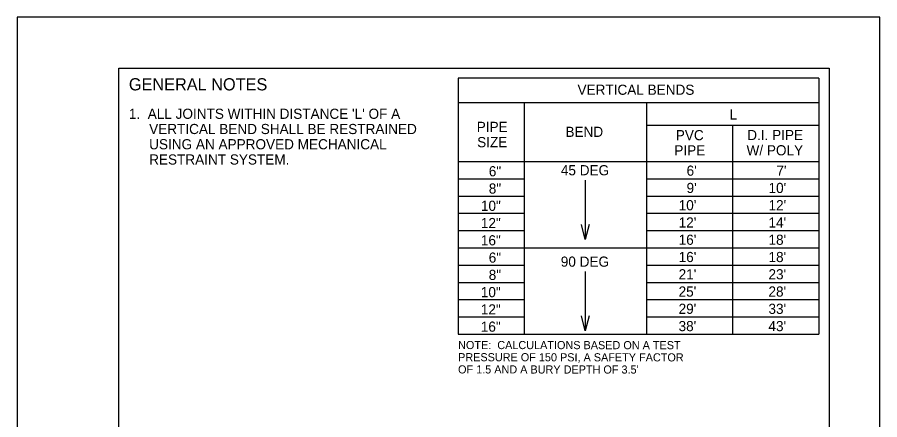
# Model space of a CAD drawing. Extents: x 2082649.1 to 2082657.6, y 13331283.2 to 13331294.2.
# Drawn here: x 2082649.1 to 2082657.6, y 13331290.23 to 13331294.19 of the extents above; entities that cross this region are included whole.
import ezdxf

# ---------------------------------------------------------------- set-up
doc = ezdxf.new("R2010")
doc.units = 0
for name, color, linetype in [('Detail Label', 7, 'Continuous'), ('Non-Print', 7, 'Continuous'), ('Sheet Title Block', 7, 'Continuous')]:
    doc.layers.add(name, color=color, linetype=linetype)

msp = doc.modelspace()

# ---------------------------------------------------------------- linework, layer by layer
at = {"layer": 'Detail Label'}
for p, q in [((2082653.449, 13331293.5911), (2082653.449, 13331291.0711)), ((2082657.0046, 13331293.5911), (2082653.449, 13331293.5911)), ((2082657.0046, 13331293.5911), (2082657.0046, 13331291.0711)), ((2082653.449, 13331293.3511), (2082657.0046, 13331293.3511)), ((2082654.099, 13331293.3511), (2082654.099, 13331291.0711)), ((2082655.3046, 13331293.3511), (2082655.3046, 13331291.0711)), ((2082657.0046, 13331293.1247), (2082655.3046, 13331293.1247)), ((2082656.1546, 13331293.1247), (2082656.1546, 13331291.0711)), ((2082653.449, 13331292.7711), (2082657.0046, 13331292.7711)), ((2082653.449, 13331292.6011), (2082654.099, 13331292.6011)), ((2082654.7018, 13331292.5882), (2082654.7018, 13331292.0023)), ((2082655.3046, 13331292.6011), (2082657.0046, 13331292.6011)), ((2082653.449, 13331292.4311), (2082654.099, 13331292.4311)), ((2082655.3046, 13331292.4311), (2082657.0046, 13331292.4311)), ((2082653.449, 13331292.2611), (2082654.099, 13331292.2611)), ((2082655.3046, 13331292.2611), (2082657.0046, 13331292.2611)), ((2082653.449, 13331292.0911), (2082654.099, 13331292.0911)), ((2082655.3046, 13331292.0911), (2082657.0046, 13331292.0911)), ((2082653.449, 13331291.9211), (2082654.099, 13331291.9211)), ((2082653.449, 13331291.9211), (2082657.0046, 13331291.9211)), ((2082655.3046, 13331291.9211), (2082657.0046, 13331291.9211)), ((2082653.449, 13331291.7511), (2082654.099, 13331291.7511)), ((2082655.3046, 13331291.7511), (2082657.0046, 13331291.7511)), ((2082654.7018, 13331291.6891), (2082654.7018, 13331291.1032)), ((2082653.449, 13331291.5811), (2082654.099, 13331291.5811)), ((2082655.3046, 13331291.5811), (2082657.0046, 13331291.5811)), ((2082653.449, 13331291.4111), (2082654.099, 13331291.4111)), ((2082655.3046, 13331291.4111), (2082657.0046, 13331291.4111)), ((2082653.449, 13331291.2411), (2082654.099, 13331291.2411)), ((2082655.3046, 13331291.2411), (2082657.0046, 13331291.2411)), ((2082653.449, 13331291.0711), (2082657.0046, 13331291.0711))]:
    msp.add_line(p, q, dxfattribs=at)
for points in [[(2082654.7393, 13331292.1523), (2082654.7018, 13331292.0023), (2082654.6643, 13331292.1523)], [(2082654.7393, 13331291.2532), (2082654.7018, 13331291.1032), (2082654.6643, 13331291.2532)]]:
    msp.add_lwpolyline(points, dxfattribs=at)
at = {"layer": 'Non-Print'}
msp.add_lwpolyline([(2082649.1046, 13331283.1911), (2082657.6046, 13331283.1911), (2082657.6046, 13331294.1911), (2082649.1046, 13331294.1911)], close=True, dxfattribs=at)
at = {"layer": 'Sheet Title Block'}
msp.add_lwpolyline([(2082650.1046, 13331293.6911), (2082657.1046, 13331293.6911), (2082657.1046, 13331285.1911), (2082650.1046, 13331285.1911)], close=True, dxfattribs=at)

# ---------------------------------------------------------------- texts
at = {"layer": 'Detail Label'}
for s, height, rotation, p in [('GENERAL NOTES', 0.12, 0, (2082650.2046, 13331293.4711)), ("1.  ALL JOINTS WITHIN DISTANCE 'L' OF A ", 0.1, 0, (2082650.2046, 13331293.1911)), ('VERTICAL BEND SHALL BE RESTRAINED ', 0.1, 0, (2082650.4046, 13331293.0411)), ('USING AN APPROVED MECHANICAL ', 0.1, 0, (2082650.4046, 13331292.8911)), ('RESTRAINT SYSTEM.', 0.1, 0, (2082650.4046, 13331292.7411)), ('45 DEG', 0.1, 359.95611, (2082654.4619, 13331292.6355)), ("6'", 0.1, 359.95611, (2082655.7008, 13331292.6309)), ("7'", 0.1, 359.95611, (2082656.5864, 13331292.6309)), ('6"', 0.1, 359.95611, (2082653.7518, 13331292.6252)), ("9'", 0.1, 359.95611, (2082655.7007, 13331292.4609)), ("10'", 0.1, 359.95611, (2082656.5086, 13331292.4609)), ('8"', 0.1, 359.95611, (2082653.7517, 13331292.4552)), ("10'", 0.1, 359.95611, (2082655.6229, 13331292.2909)), ("12'", 0.1, 359.95611, (2082656.5085, 13331292.2909)), ('10"', 0.1, 359.95611, (2082653.6739, 13331292.2853)), ("12'", 0.1, 359.95611, (2082655.6227, 13331292.1209)), ("14'", 0.1, 359.95611, (2082656.5083, 13331292.1209)), ('12"', 0.1, 359.95611, (2082653.6737, 13331292.1153)), ("16'", 0.1, 359.95611, (2082655.6226, 13331291.9509)), ("18'", 0.1, 359.95611, (2082656.5082, 13331291.9509)), ('16"', 0.1, 359.95611, (2082653.6736, 13331291.9453)), ("16'", 0.1, 359.95611, (2082655.6225, 13331291.7809)), ("18'", 0.1, 359.95611, (2082656.5081, 13331291.7809)), ('6"', 0.1, 359.95611, (2082653.7511, 13331291.7752)), ('90 DEG', 0.1, 359.95611, (2082654.4612, 13331291.7355)), ("21'", 0.1, 359.95611, (2082655.6224, 13331291.6109)), ("23'", 0.1, 359.95611, (2082656.5079, 13331291.6109)), ('8"', 0.1, 359.95611, (2082653.751, 13331291.6052)), ("25'", 0.1, 359.95611, (2082655.6222, 13331291.4409)), ("28'", 0.1, 359.95611, (2082656.5078, 13331291.4409)), ('10"', 0.1, 359.95611, (2082653.6732, 13331291.4353)), ("29'", 0.1, 359.95611, (2082655.6221, 13331291.2709)), ("33'", 0.1, 359.95611, (2082656.5077, 13331291.2709)), ('12"', 0.1, 359.95611, (2082653.6731, 13331291.2653)), ("38'", 0.1, 359.95611, (2082655.622, 13331291.1009)), ("43'", 0.1, 359.95611, (2082656.5075, 13331291.1009)), ('16"', 0.1, 359.95611, (2082653.6729, 13331291.0953)), ('NOTE:  CALCULATIONS BASED ON A TEST', 0.08, 359.95611, (2082653.4489, 13331290.9245)), ('PRESSURE OF 150 PSI, A SAFETY FACTOR', 0.08, 359.95611, (2082653.4488, 13331290.8045)), ("OF 1.5 AND A BURY DEPTH OF 3.5'", 0.08, 359.95611, (2082653.4487, 13331290.6845))]:
    msp.add_text(s, height=height, rotation=rotation, dxfattribs=at).set_placement(p)
for s, p in [('VERTICAL BENDS', (2082654.6259, 13331293.4276)), ('L', (2082656.1239, 13331293.1845)), ('PIPE', (2082653.633, 13331293.0619)), ('BEND', (2082654.5073, 13331293.0133)), ('PVC', (2082655.5948, 13331292.9805)), ('D.I. PIPE', (2082656.2988, 13331292.9817)), ('SIZE', (2082653.6369, 13331292.9119)), ('PIPE', (2082655.5802, 13331292.8305)), ('W/ POLY', (2082656.2918, 13331292.8317))]:
    msp.add_text(s, height=0.1, dxfattribs=at).set_placement(p)

doc.saveas('drawing.dxf')
